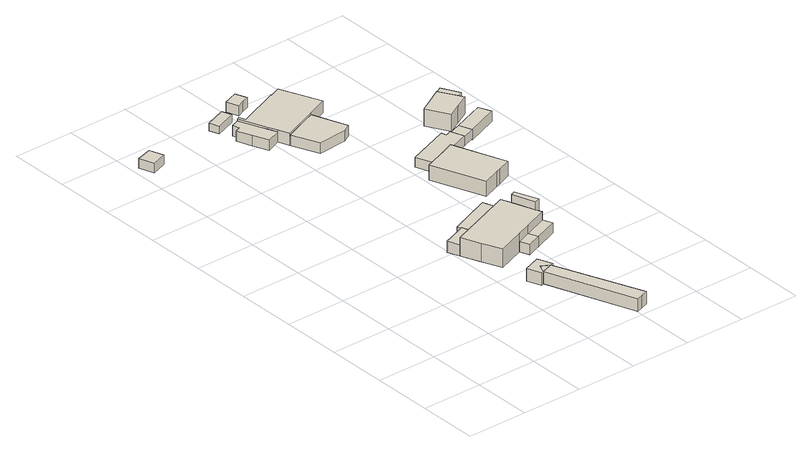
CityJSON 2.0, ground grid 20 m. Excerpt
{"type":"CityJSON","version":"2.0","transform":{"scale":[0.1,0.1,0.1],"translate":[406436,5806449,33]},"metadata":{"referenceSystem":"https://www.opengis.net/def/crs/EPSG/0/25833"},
"CityObjects":{
"building1":{"type":"Building","attributes":{"Gemeindeschluessel":"11000009","BezugspunktDach":"2200","function":"31001_1312","measuredHeight":3.1,"storeysAboveGround":1},"address":[{"country":"Germany","locality":"Berlin","thoroughfareNumber":"15 (7)","thoroughfareName":"Sportpromenade"}],"geometry":[{"type":"Solid","lod":"1","boundaries":[[[[0,1,2,3]],[[4,5,6,7]],[[4,7,3,2]],[[5,4,2,1]],[[6,5,1,0]],[[7,6,0,3]]]]}]},
"building2":{"type":"Building","attributes":{"Gemeindeschluessel":"11000009","function":"31001_2000"},"address":[{"country":"Germany","locality":"Berlin","thoroughfareNumber":"17 (3)","thoroughfareName":"Sportpromenade"}],"children":["building2-1","building2-2"]},
"building2-1":{"type":"BuildingPart","attributes":{"BezugspunktDach":"2200","measuredHeight":5.04,"storeysAboveGround":1},"parents":["building2"],"geometry":[{"type":"Solid","lod":"1","boundaries":[[[[8,9,10,11,12,13]],[[14,15,16,17,18,19]],[[14,19,13,12]],[[15,14,12,11]],[[16,15,11,10]],[[17,16,10,9]],[[18,17,9,8]],[[19,18,8,13]]]]}]},
"building2-2":{"type":"BuildingPart","attributes":{"BezugspunktDach":"2200","measuredHeight":5.09,"storeysAboveGround":1},"parents":["building2"],"geometry":[{"type":"Solid","lod":"1","boundaries":[[[[20,13,11,21,22,23]],[[24,25,15,19,26,27]],[[24,27,23,22]],[[25,24,22,21]],[[15,25,21,11]],[[19,15,11,13]],[[26,19,13,20]],[[27,26,20,23]]]]}]},
"building3":{"type":"Building","attributes":{"Gemeindeschluessel":"11000009","function":"31001_1010"},"address":[{"country":"Germany","locality":"Berlin","thoroughfareNumber":"17 (1)","thoroughfareName":"Sportpromenade"}],"children":["building3-1","building3-2"]},
"building3-1":{"type":"BuildingPart","attributes":{"BezugspunktDach":"2200","measuredHeight":3.83,"storeysAboveGround":1},"parents":["building3"],"geometry":[{"type":"MultiSurface","lod":"1","boundaries":[[[28,29,30,31]],[[32,33,34,35]],[[32,35,31,30]],[[33,32,30,29]],[[34,33,29,28]],[[35,34,36,37,31]],[[28,37,36,34]]]}]},
"building3-2":{"type":"BuildingPart","attributes":{"BezugspunktDach":"2200","measuredHeight":4.67,"storeysAboveGround":1},"parents":["building3"],"geometry":[{"type":"MultiSurface","lod":"1","boundaries":[[[38,39,40,41,42,43]],[[44,36,34,45,46,47]],[[44,47,43,42]],[[36,44,42,41]],[[34,28,37,41,40]],[[45,34,40,39]],[[46,45,39,38]],[[47,46,38,43]],[[37,28,34,36]]]}]},
"building4":{"type":"Building","attributes":{"Gemeindeschluessel":"11000009","BezugspunktDach":"2200","function":"31001_1010","measuredHeight":8.12,"storeysAboveGround":2},"address":[{"country":"Germany","locality":"Berlin","thoroughfareNumber":"17","thoroughfareName":"Sportpromenade"}],"geometry":[{"type":"Solid","lod":"1","boundaries":[[[[48,49,50,51,52,53,54,55,56,57]],[[33,58,59,60,61,62,63,64,65,46]],[[33,46,57,56]],[[58,33,56,55]],[[59,58,55,54]],[[60,59,54,53]],[[61,60,53,52]],[[62,61,52,51]],[[63,62,51,50]],[[64,63,50,49]],[[65,64,49,48]],[[46,65,48,57]]]]}]},
"building5":{"type":"Building","attributes":{"Gemeindeschluessel":"11000009","BezugspunktDach":"2200","function":"31001_2000","measuredHeight":3.97,"storeysAboveGround":1},"address":[{"country":"Germany","locality":"Berlin","thoroughfareNumber":"17 (2)","thoroughfareName":"Sportpromenade"}],"geometry":[{"type":"Solid","lod":"1","boundaries":[[[[66,67,68,69]],[[70,71,72,73]],[[70,73,69,68]],[[71,70,68,67]],[[72,71,67,66]],[[73,72,66,69]]]]}]},
"building6":{"type":"Building","attributes":{"Gemeindeschluessel":"11000009","BezugspunktDach":"2200","function":"51009_1610","measuredHeight":3.91,"storeysAboveGround":0},"address":[{"country":"Germany","locality":"Berlin"}],"geometry":[{"type":"Solid","lod":"1","boundaries":[[[[74,75,76,77]],[[61,78,79,62]],[[61,62,77,76]],[[78,61,76,75]],[[79,78,75,74]],[[62,79,74,77]]]]}]},
"building7":{"type":"Building","attributes":{"Gemeindeschluessel":"11000009","BezugspunktDach":"2200","function":"31001_2000","measuredHeight":2.74,"storeysAboveGround":1},"address":[{"country":"Germany","locality":"Berlin","thoroughfareNumber":"15 (5)","thoroughfareName":"Sportpromenade"}],"geometry":[{"type":"Solid","lod":"1","boundaries":[[[[80,81,82,83,84]],[[85,86,87,88,89]],[[85,89,84,83]],[[86,85,83,82]],[[87,86,82,81]],[[88,87,81,80]],[[89,88,80,84]]]]}]},
"building8":{"type":"Building","attributes":{"Gemeindeschluessel":"11000009","BezugspunktDach":"2200","function":"51009_1610","measuredHeight":11.06,"storeysAboveGround":0},"address":[{"country":"Germany","locality":"Berlin"}],"geometry":[{"type":"Solid","lod":"1","boundaries":[[[[90,91,92,93,94]],[[95,96,97,60,58]],[[95,58,94,93]],[[96,95,93,92]],[[97,96,92,91]],[[60,97,91,90]],[[58,60,90,94]]]]}]},
"building9":{"type":"Building","attributes":{"Gemeindeschluessel":"11000009","function":"31001_2081"},"address":[{"country":"Germany","locality":"Berlin","thoroughfareNumber":"15","thoroughfareName":"Sportpromenade"}],"children":["building9-1","building9-2","building9-3"]},
"building9-1":{"type":"BuildingPart","attributes":{"BezugspunktDach":"2200","measuredHeight":5.54,"storeysAboveGround":1},"parents":["building9"],"geometry":[{"type":"MultiSurface","lod":"1","boundaries":[[[98,99,100,101,102,103,104,105,106,107,108]],[[109,110,111,112,113,114,115,116,117,118,119]],[[109,119,108,107]],[[110,109,107,106]],[[111,110,106,105]],[[112,111,105,104]],[[113,112,104,103]],[[114,113,103,102]],[[115,114,102,101]],[[120,121,122,115,101,100]],[[117,116,100,99]],[[123,124,117,99,98]],[[119,125,126,123,118,98,108]],[[116,115,122,121,120]],[[118,117,124,123]],[[127,128,126,125,119]],[[118,123,126,128]]]}]},
"building9-2":{"type":"BuildingPart","attributes":{"BezugspunktDach":"2200","measuredHeight":4.74,"storeysAboveGround":1},"parents":["building9"],"geometry":[{"type":"MultiSurface","lod":"1","boundaries":[[[129,130,124,126,125,131,132,133]],[[134,135,119,128,117,136,137,138]],[[134,138,133,132]],[[135,134,132,131]],[[119,135,131,125]],[[136,117,124,130]],[[137,136,130,129]],[[138,137,129,133]],[[128,119,125,126]],[[124,117,118,123]],[[139,128,126,123,118]]]}]},
"building9-3":{"type":"BuildingPart","attributes":{"BezugspunktDach":"2200","measuredHeight":3.55,"storeysAboveGround":1},"parents":["building9"],"geometry":[{"type":"Solid","lod":"1","boundaries":[[[[140,141,142,122,121]],[[115,143,144,145,116]],[[143,115,122,142]],[[144,143,142,141]],[[145,144,141,140]],[[116,145,140,121]],[[115,116,121,122]]]]}]},
"building10":{"type":"Building","attributes":{"Gemeindeschluessel":"11000009","BezugspunktDach":"2200","function":"31001_2000","measuredHeight":3.9,"storeysAboveGround":1},"address":[{"country":"Germany","locality":"Berlin","thoroughfareNumber":"15 (6)","thoroughfareName":"Sportpromenade"}],"geometry":[{"type":"Solid","lod":"1","boundaries":[[[[146,147,148,149,150,151]],[[152,153,154,155,156,157]],[[152,157,151,150]],[[153,152,150,149]],[[154,153,149,148]],[[155,154,148,147]],[[156,155,147,146]],[[157,156,146,151]]]]}]},
"building11":{"type":"Building","attributes":{"Gemeindeschluessel":"11000009","BezugspunktDach":"2200","function":"31001_2000","measuredHeight":5.63,"storeysAboveGround":1},"address":[{"country":"Germany","locality":"Berlin","thoroughfareNumber":"17 (5)","thoroughfareName":"Sportpromenade"}],"geometry":[{"type":"Solid","lod":"1","boundaries":[[[[158,159,160,161,162,163,164,165]],[[166,167,168,169,170,171,172,173]],[[166,173,165,164]],[[167,166,164,163]],[[168,167,163,162]],[[169,168,162,161]],[[170,169,161,160]],[[171,170,160,159]],[[172,171,159,158]],[[173,172,158,165]]]]}]},
"building12":{"type":"Building","attributes":{"Gemeindeschluessel":"11000009","BezugspunktDach":"2200","function":"31001_2000","measuredHeight":3.27,"storeysAboveGround":1},"address":[{"country":"Germany","locality":"Berlin","thoroughfareNumber":"15 (1)","thoroughfareName":"Sportpromenade"}],"geometry":[{"type":"Solid","lod":"1","boundaries":[[[[174,175,176,177,178,179]],[[180,181,182,183,184,185]],[[180,185,179,178]],[[181,180,178,177]],[[182,181,177,176]],[[183,182,176,175]],[[184,183,175,174]],[[185,184,174,179]]]]}]},
"building13":{"type":"Building","attributes":{"Gemeindeschluessel":"11000009","BezugspunktDach":"2200","function":"31001_2000","measuredHeight":2.83,"storeysAboveGround":1},"address":[{"country":"Germany","locality":"Berlin","thoroughfareNumber":"15 (2)","thoroughfareName":"Sportpromenade"}],"geometry":[{"type":"Solid","lod":"1","boundaries":[[[[186,187,188,189]],[[190,191,192,193]],[[190,193,189,188]],[[191,190,188,187]],[[192,191,187,186]],[[193,192,186,189]]]]}]},
"building14":{"type":"Building","attributes":{"Gemeindeschluessel":"11000009","BezugspunktDach":"2200","function":"31001_1010","measuredHeight":6.16,"storeysAboveGround":1},"address":[{"country":"Germany","locality":"Berlin","thoroughfareNumber":"15 (3)","thoroughfareName":"Sportpromenade"}],"geometry":[{"type":"Solid","lod":"1","boundaries":[[[[194,195,196,197,198,199,200]],[[201,202,203,204,205,206,207]],[[201,207,200,199]],[[202,201,199,198]],[[203,202,198,197]],[[204,203,197,196]],[[205,204,196,195]],[[206,205,195,194]],[[207,206,194,200]]]]}]},
"building15":{"type":"Building","attributes":{"Gemeindeschluessel":"11000009","BezugspunktDach":"2200","function":"51009_1610","measuredHeight":3.4,"storeysAboveGround":0},"address":[{"country":"Germany","locality":"Berlin"}],"geometry":[{"type":"Solid","lod":"1","boundaries":[[[[187,208,209,188]],[[210,211,212,213]],[[210,213,188,209]],[[211,210,209,208]],[[212,211,208,187]],[[213,212,187,188]]]]}]},
"building16":{"type":"Building","attributes":{"Gemeindeschluessel":"11000009","BezugspunktDach":"2200","function":"31001_2000","measuredHeight":5.84,"storeysAboveGround":1},"address":[{"country":"Germany","locality":"Berlin","thoroughfareNumber":"15 (4)","thoroughfareName":"Sportpromenade"}],"geometry":[{"type":"Solid","lod":"1","boundaries":[[[[214,215,216,217]],[[218,219,220,221]],[[218,221,217,216]],[[219,218,216,215]],[[220,219,215,214]],[[221,220,214,217]]]]}]}
},
"vertices":[
[24,1460,49],[75,1478,49],[59,1525,49],[7,1509,49],[59,1525,18],[75,1478,18],[24,1460,18],[7,1509,18],
[591,7,54],[613,15,54],[636,23,54],[522,308,54],[494,324,54],[484,295,54],[494,324,13],[522,308,13],[636,23,13],[613,15,13],[591,7,13],[484,295,13],
[474,291,54],[532,311,54],[513,359,54],[456,338,54],[513,359,13],[532,311,13],[474,291,13],[456,338,13],
[470,584,53],[615,641,53],[594,697,53],[452,639,53],[594,697,20],[615,641,20],[470,584,20],[452,639,20],[457,624,20],[457,624,53],
[393,554,57],[432,569,57],[470,584,57],[457,624,57],[418,608,57],[378,593,57],[418,608,20],[432,569,20],[393,554,20],[378,593,20],
[419,491,81],[445,427,81],[535,463,81],[583,482,81],[662,514,81],[654,534,81],[638,577,81],[627,608,81],[615,641,81],[393,554,81],[627,608,20],[638,577,20],[654,534,20],[662,514,20],[583,482,20],[535,463,20],[445,427,20],[419,491,20],
[548,431,55],[595,450,55],[583,482,55],[535,463,55],[583,482,21],[595,450,21],[548,431,21],[535,463,21],
[595,450,54],[675,482,54],[662,514,54],[583,482,54],[675,482,20],[595,450,20],
[301,1504,45],[369,1530,45],[363,1546,45],[357,1562,45],[289,1536,45],[357,1562,20],[363,1546,20],[369,1530,20],[301,1504,20],[289,1536,20],
[654,534,107],[672,541,107],[658,578,107],[643,615,107],[627,608,107],[643,615,20],[658,578,20],[672,541,20],
[386,1393,60],[398,1364,60],[413,1327,60],[529,1375,60],[599,1404,60],[543,1536,60],[507,1521,60],[506,1524,60],[366,1466,60],[358,1487,60],[349,1483,60],[358,1487,20],[366,1466,20],[506,1524,20],[507,1521,20],[543,1536,20],[599,1404,20],[529,1375,20],[413,1327,20],[398,1364,20],[386,1393,20],[349,1483,20],[413,1327,50],[413,1327,55],[529,1375,55],[386,1393,54],[398,1364,54],[349,1483,54],[378,1413,54],[376,1417,20],[378,1413,20],
[330,1393,54],[350,1344,54],[321,1472,54],[329,1450,54],[311,1443,54],[329,1450,20],[321,1472,20],[350,1344,20],[330,1393,20],[311,1443,20],[385,1396,20],
[450,1238,55],[547,1246,55],[573,1261,55],[573,1261,20],[547,1246,20],[450,1238,20],
[408,1547,51],[432,1557,51],[456,1566,51],[441,1605,51],[417,1596,51],[393,1587,51],[417,1596,18],[441,1605,18],[456,1566,18],[432,1557,18],[408,1547,18],[393,1587,18],
[663,762,65],[722,785,65],[737,791,65],[782,808,65],[716,982,65],[671,964,65],[657,959,65],[597,936,65],[657,959,16],[671,964,16],[716,982,16],[782,808,16],[737,791,16],[722,785,16],[663,762,16],[597,936,16],
[634,953,49],[794,1015,49],[778,1059,49],[758,1051,49],[754,1069,49],[611,1014,49],[754,1069,17],[758,1051,17],[778,1059,17],[794,1015,17],[634,953,17],[611,1014,17],
[794,1015,45],[838,1032,45],[822,1075,45],[778,1059,45],[822,1075,16],[838,1032,16],[794,1015,16],[778,1059,16],
[825,1110,63],[871,1135,63],[917,1159,63],[907,1179,63],[875,1234,63],[831,1209,63],[786,1184,63],[831,1209,7],[875,1234,7],[907,1179,7],[917,1159,7],[871,1135,7],[825,1110,7],[786,1184,7],
[945,1074,45],[928,1116,45],[928,1116,11],[945,1074,11],[838,1032,11],[822,1075,11],
[907,1179,60],[928,1189,60],[897,1247,60],[875,1234,60],[897,1247,2],[928,1189,2],[907,1179,2],[875,1234,2]
]}
